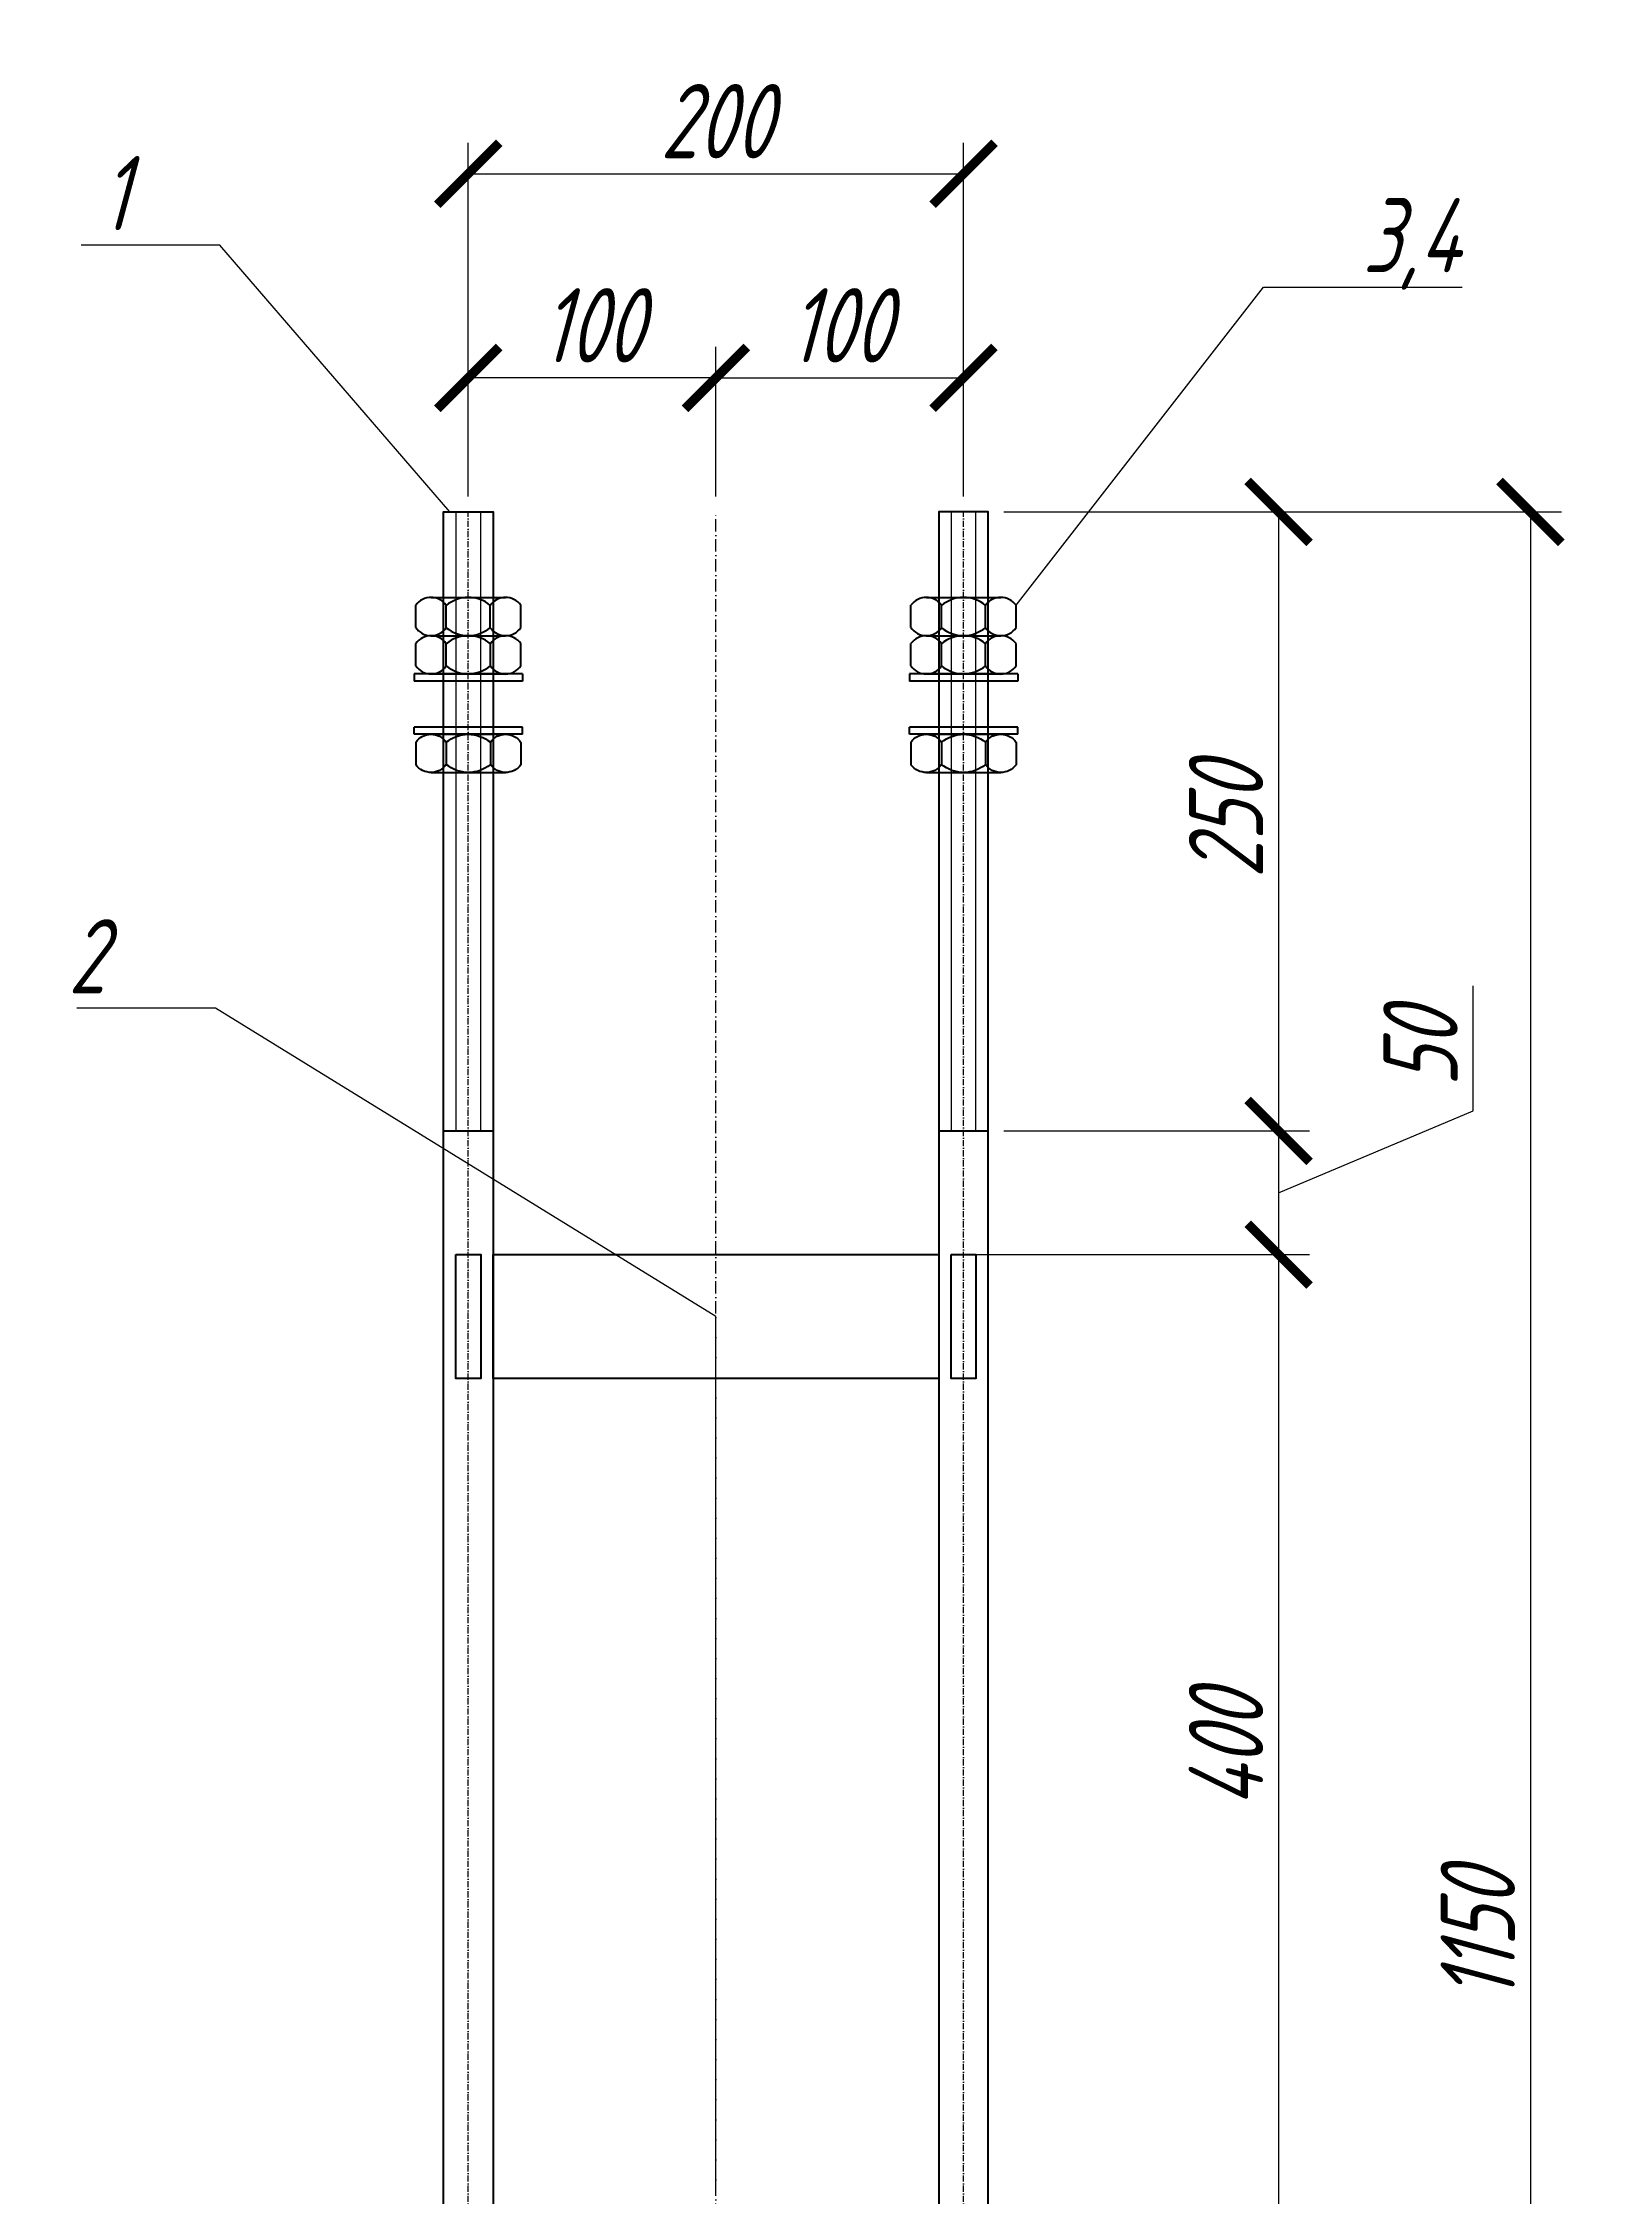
# Model space of a CAD drawing. Header units: millimetres. Extents: x 18535 to 117897, y 11356 to 27315.
# Drawn here: x 57632 to 58264, y 22182 to 23052 of the extents above; entities that cross this region are included whole.
import ezdxf
from ezdxf import colors
from ezdxf.entities.mleader import LeaderData, LeaderLine
from ezdxf.math import Vec2, Vec3

# ---------------------------------------------------------------- set-up
doc = ezdxf.new("R2010")
doc.units = ezdxf.units.MM
doc.linetypes.add('ОСЕВАЯ_МЕЛКАЯ', pattern=[8, 5, -1.5, 0, -1.5])
for name, color, linetype, lineweight in [('Dimensions', 1, 'Continuous', 25), ('Обозначения', 102, 'Continuous', 25), ('Основная', 134, 'Continuous', 70)]:
    doc.layers.add(name, color=color, linetype=linetype, lineweight=lineweight)
doc.styles.add('!Жартун', font='simplex.shx', dxfattribs={"width": 0.7, "oblique": 15, "height": 3})
doc.dimstyles.new('!Жартун_размер', dxfattribs={"dimtxt": 3, "dimasz": 2.5, "dimexe": 1.25, "dimexo": 0.625, "dimtad": 1, "dimdec": 0, "dimtxsty": '!Жартун', "dimblk": 'ARCHTICK', "dimcen": 2.5, "dimaunit": 1, "dimadec": 0, "dimazin": 0, "dimtfac": 1, "dimtdec": 0, "dimtix": 1, "dimtmove": 1, "dimatfit": 2, "dimldrblk": 'NONE', "dimfxl": 1, "dimtfill": 1, "dimlwd": 25, "dimarcsym": 0})

# ---------------------------------------------------------------- blocks, each defined once
blk = doc.blocks.new('гайка')
at = {"lineweight": 40}
for p, q in [((-2.125, 0.331), (-2.125, 1.235)), ((-1.495, 1.547), (1.508, 1.547)), ((-0.89, 0.323), (-0.89, 1.224)), ((0.889, 0.323), (0.889, 1.224)), ((2.124, 0.33), (2.124, 1.235)), ((-1.508, 0), (1.508, 0))]:
    blk.add_line(p, q, dxfattribs=at)
for centre, radius, start, end in [((-1.492, 0.749), 0.798, 90.18858, 142.46123), ((-1.508, 0.795), 0.751, 34.74413, 90.11005), ((0.024, 0.091), 1.456, 90.98845, 128.93069), ((-0.004, 0.15), 1.397, 50.23141, 89.84413), ((1.506, 0.795), 0.751, 89.88995, 145.25587), ((1.491, 0.749), 0.798, 37.53877, 89.81142), ((-1.505, 0.746), 0.746, 213.81788, 269.68023), ((-1.508, 0.751), 0.751, 269.88995, 325.25587), ((0.032, 1.476), 1.476, 231.33599, 268.74487), ((-0.042, 1.501), 1.501, 271.58834, 308.33613), ((1.506, 0.751), 0.751, 214.74413, 270.11005), ((1.503, 0.748), 0.749, 270.36108, 326.0099)]:
    blk.add_arc(centre, radius, start, end, dxfattribs=at)
blk = doc.blocks.new('шайба')
at = {"lineweight": 40}
for p, q in [((2.188, 0.285), (-2.188, 0.285)), ((-2.188, 0.285), (-2.188, 0)), ((2.188, 0.285), (-2.188, 0.285)), ((-2.188, 0.285), (-2.188, 0)), ((2.188, 0), (-2.188, 0)), ((2.188, 0), (-2.188, 0)), ((-1.489, 0.285), (1.528, 0.285)), ((2.188, 0.285), (2.188, 0)), ((2.188, 0.285), (2.188, 0))]:
    blk.add_line(p, q, dxfattribs=at)
blk = doc.blocks.new('_None')
blk = doc.blocks.new('_ArchTick')
at = {"color": 0, "linetype": 'ByBlock', "const_width": 0.15}
blk.add_lwpolyline([(-0.5, -0.5), (0.5, 0.5)], dxfattribs=at)
blk = doc.blocks.new('*D20')
at = {"layer": 'Defpoints', "color": 0, "transparency": 16777216}
for p in [(58013.29, 22862.53), (58013.29, 22612.53), (58130.53, 22612.53)]:
    blk.add_point(p, dxfattribs=at)
at = {"layer": 'Обозначения', "color": 0, "lineweight": -2, "transparency": 16777216}
for p, q in [((58019.54, 22862.53), (58143.03, 22862.53)), ((58019.54, 22612.53), (58143.03, 22612.53))]:
    blk.add_line(p, q, dxfattribs=at)
at = {"layer": 'Обозначения', "color": 0, "linetype": 'Continuous', "lineweight": 25, "transparency": 16777216}
blk.add_line((58130.53, 22862.53), (58130.53, 22612.53), dxfattribs=at)
at = {"layer": 'Обозначения', "color": 0, "lineweight": 25, "transparency": 16777216, "xscale": 25, "yscale": 25, "zscale": 25}
for p, rotation in [((58130.53, 22862.53), 90), ((58130.53, 22612.53), 270)]:
    blk.add_blockref('_ArchTick', p, dxfattribs=dict(at, rotation=rotation))
at = {"layer": 'Обозначения', "color": 0, "transparency": 16777216, "insert": (58109.28, 22737.53), "char_height": 30, "attachment_point": 5, "rotation": 90, "style": '!Жартун', "bg_fill": 3, "box_fill_scale": 1.1, "bg_fill_color": 256, "bg_fill_true_color": 13158600, "bg_fill_transparency": 0}
blk.add_mtext('250', dxfattribs=at)
blk = doc.blocks.new('*D19')
at = {"layer": 'Defpoints', "color": 0, "transparency": 16777216}
for p in [(58013.29, 22612.53), (57993.29, 22562.53), (58130.53, 22562.53)]:
    blk.add_point(p, dxfattribs=at)
at = {"layer": 'Обозначения', "color": 0, "linetype": 'Continuous', "lineweight": 25, "transparency": 16777216}
for p, q in [((58209.07, 22620.6), (58209.07, 22671.07)), ((58130.53, 22587.53), (58209.07, 22620.6)), ((58130.53, 22612.53), (58130.53, 22562.53))]:
    blk.add_line(p, q, dxfattribs=at)
at = {"layer": 'Обозначения', "color": 0, "lineweight": -2, "transparency": 16777216}
for p, q in [((58019.54, 22612.53), (58143.03, 22612.53)), ((57999.54, 22562.53), (58143.03, 22562.53))]:
    blk.add_line(p, q, dxfattribs=at)
at = {"layer": 'Обозначения', "color": 0, "lineweight": 25, "transparency": 16777216, "xscale": 25, "yscale": 25, "zscale": 25}
for p, rotation in [((58130.53, 22612.53), 90), ((58130.53, 22562.53), 270)]:
    blk.add_blockref('_ArchTick', p, dxfattribs=dict(at, rotation=rotation))
at = {"layer": 'Обозначения', "color": 0, "transparency": 16777216, "insert": (58187.82, 22645.83), "char_height": 30, "attachment_point": 5, "rotation": 90, "style": '!Жартун', "bg_fill": 3, "box_fill_scale": 1.1, "bg_fill_color": 256, "bg_fill_true_color": 13158600, "bg_fill_transparency": 0}
blk.add_mtext('50', dxfattribs=at)
blk = doc.blocks.new('*D18')
at = {"layer": 'Defpoints', "color": 0, "transparency": 16777216}
for p in [(57993.29, 22562.53), (57993.29, 22162.53), (58130.53, 22162.53)]:
    blk.add_point(p, dxfattribs=at)
at = {"layer": 'Обозначения', "color": 0, "lineweight": -2, "transparency": 16777216}
for p, q in [((57999.54, 22562.53), (58143.03, 22562.53)), ((57999.54, 22162.53), (58143.03, 22162.53))]:
    blk.add_line(p, q, dxfattribs=at)
at = {"layer": 'Обозначения', "color": 0, "linetype": 'Continuous', "lineweight": 25, "transparency": 16777216}
blk.add_line((58130.53, 22562.53), (58130.53, 22162.53), dxfattribs=at)
at = {"layer": 'Обозначения', "color": 0, "lineweight": 25, "transparency": 16777216, "xscale": 25, "yscale": 25, "zscale": 25}
for p, rotation in [((58130.53, 22562.53), 90), ((58130.53, 22162.53), 270)]:
    blk.add_blockref('_ArchTick', p, dxfattribs=dict(at, rotation=rotation))
at = {"layer": 'Обозначения', "color": 0, "transparency": 16777216, "insert": (58109.28, 22362.53), "char_height": 30, "attachment_point": 5, "rotation": 90, "style": '!Жартун', "bg_fill": 3, "box_fill_scale": 1.1, "bg_fill_color": 256, "bg_fill_true_color": 13158600, "bg_fill_transparency": 0}
blk.add_mtext('400', dxfattribs=at)
blk = doc.blocks.new('*D17')
at = {"layer": 'Defpoints', "color": 0, "transparency": 16777216}
for p in [(58013.29, 22862.53), (58013.29, 21712.53), (58232.22, 21712.53)]:
    blk.add_point(p, dxfattribs=at)
at = {"layer": 'Обозначения', "color": 0, "lineweight": -2, "transparency": 16777216}
for p, q in [((58019.54, 22862.53), (58244.72, 22862.53)), ((58019.54, 21712.53), (58244.72, 21712.53))]:
    blk.add_line(p, q, dxfattribs=at)
at = {"layer": 'Обозначения', "color": 0, "linetype": 'Continuous', "lineweight": 25, "transparency": 16777216}
blk.add_line((58232.22, 22862.53), (58232.22, 21712.53), dxfattribs=at)
at = {"layer": 'Обозначения', "color": 0, "lineweight": 25, "transparency": 16777216, "xscale": 25, "yscale": 25, "zscale": 25}
for p, rotation in [((58232.22, 22862.53), 90), ((58232.22, 21712.53), 270)]:
    blk.add_blockref('_ArchTick', p, dxfattribs=dict(at, rotation=rotation))
at = {"layer": 'Обозначения', "color": 0, "transparency": 16777216, "insert": (58210.97, 22287.53), "char_height": 30, "attachment_point": 5, "rotation": 90, "style": '!Жартун', "bg_fill": 3, "box_fill_scale": 1.1, "bg_fill_color": 256, "bg_fill_true_color": 13158600, "bg_fill_transparency": 0}
blk.add_mtext('1150', dxfattribs=at)
blk = doc.blocks.new('*D16')
at = {"layer": 'Defpoints', "color": 0, "transparency": 16777216}
for p in [(58003.29, 22999.1), (57803.29, 22862.53), (58003.29, 22862.53)]:
    blk.add_point(p, dxfattribs=at)
at = {"layer": 'Обозначения', "color": 0, "lineweight": -2, "transparency": 16777216}
for p, q in [((57803.29, 22868.78), (57803.29, 23011.6)), ((58003.29, 22868.78), (58003.29, 23011.6))]:
    blk.add_line(p, q, dxfattribs=at)
at = {"layer": 'Обозначения', "color": 0, "linetype": 'Continuous', "lineweight": 25, "transparency": 16777216}
blk.add_line((57803.29, 22999.1), (58003.29, 22999.1), dxfattribs=at)
at = {"layer": 'Обозначения', "color": 0, "lineweight": 25, "transparency": 16777216, "xscale": 25, "yscale": 25, "zscale": 25, "rotation": 180}
blk.add_blockref('_ArchTick', (57803.29, 22999.1), dxfattribs=at)
at = {"layer": 'Обозначения', "color": 0, "lineweight": 25, "transparency": 16777216, "xscale": 25, "yscale": 25, "zscale": 25}
blk.add_blockref('_ArchTick', (58003.29, 22999.1), dxfattribs=at)
at = {"layer": 'Обозначения', "color": 0, "transparency": 16777216, "insert": (57903.29, 23020.35), "char_height": 30, "attachment_point": 5, "style": '!Жартун', "bg_fill": 3, "box_fill_scale": 1.1, "bg_fill_color": 256, "bg_fill_true_color": 13158600, "bg_fill_transparency": 0}
blk.add_mtext('200', dxfattribs=at)
blk = doc.blocks.new('*D53')
at = {"layer": 'Defpoints', "color": 0, "transparency": 16777216}
for p in [(57803.29, 22916.65), (57803.29, 22862.53), (57903.29, 22862.53)]:
    blk.add_point(p, dxfattribs=at)
at = {"layer": 'Обозначения', "color": 0, "lineweight": -2, "transparency": 16777216}
for p, q in [((57803.29, 22868.78), (57803.29, 22929.15)), ((57903.29, 22868.78), (57903.29, 22929.15))]:
    blk.add_line(p, q, dxfattribs=at)
at = {"layer": 'Обозначения', "color": 0, "linetype": 'Continuous', "lineweight": 25, "transparency": 16777216}
blk.add_line((57903.29, 22916.65), (57803.29, 22916.65), dxfattribs=at)
at = {"layer": 'Обозначения', "color": 0, "lineweight": 25, "transparency": 16777216, "xscale": 25, "yscale": 25, "zscale": 25, "rotation": 180}
blk.add_blockref('_ArchTick', (57803.29, 22916.65), dxfattribs=at)
at = {"layer": 'Обозначения', "color": 0, "lineweight": 25, "transparency": 16777216, "xscale": 25, "yscale": 25, "zscale": 25}
blk.add_blockref('_ArchTick', (57903.29, 22916.65), dxfattribs=at)
at = {"layer": 'Обозначения', "color": 0, "transparency": 16777216, "insert": (57853.29, 22937.9), "char_height": 30, "attachment_point": 5, "style": '!Жартун', "bg_fill": 3, "box_fill_scale": 1.1, "bg_fill_color": 256, "bg_fill_true_color": 13158600, "bg_fill_transparency": 0}
blk.add_mtext('100', dxfattribs=at)
blk = doc.blocks.new('*D54')
at = {"layer": 'Defpoints', "color": 0, "transparency": 16777216}
for p in [(58003.29, 22916.65), (57903.29, 22862.53), (58003.29, 22862.53)]:
    blk.add_point(p, dxfattribs=at)
at = {"layer": 'Обозначения', "color": 0, "lineweight": -2, "transparency": 16777216}
for p, q in [((57903.29, 22868.78), (57903.29, 22929.15)), ((58003.29, 22868.78), (58003.29, 22929.15))]:
    blk.add_line(p, q, dxfattribs=at)
at = {"layer": 'Обозначения', "color": 0, "linetype": 'Continuous', "lineweight": 25, "transparency": 16777216}
blk.add_line((57903.29, 22916.65), (58003.29, 22916.65), dxfattribs=at)
at = {"layer": 'Обозначения', "color": 0, "lineweight": 25, "transparency": 16777216, "xscale": 25, "yscale": 25, "zscale": 25, "rotation": 180}
blk.add_blockref('_ArchTick', (57903.29, 22916.65), dxfattribs=at)
at = {"layer": 'Обозначения', "color": 0, "lineweight": 25, "transparency": 16777216, "xscale": 25, "yscale": 25, "zscale": 25}
blk.add_blockref('_ArchTick', (58003.29, 22916.65), dxfattribs=at)
at = {"layer": 'Обозначения', "color": 0, "transparency": 16777216, "insert": (57953.29, 22937.9), "char_height": 30, "attachment_point": 5, "style": '!Жартун', "bg_fill": 3, "box_fill_scale": 1.1, "bg_fill_color": 256, "bg_fill_true_color": 13158600, "bg_fill_transparency": 0}
blk.add_mtext('100', dxfattribs=at)

msp = doc.modelspace()

# ---------------------------------------------------------------- linework, layer by layer
at = {"layer": 'Dimensions', "linetype": 'ОСЕВАЯ_МЕЛКАЯ', "ltscale": 0.5}
msp.add_line((58003.29, 21712.53), (58003.29, 22862.53), dxfattribs=at)
msp.add_lwpolyline([(57803.29, 21712.53), (57803.29, 22862.53)], dxfattribs=at)
at = {"layer": 'Обозначения'}
for points in [[(57793.29, 22612.53), (57813.29, 22612.53), (57813.29, 22862.53), (57793.29, 22862.53)], [(57798.29, 22612.53), (57808.29, 22612.53), (57808.29, 22862.53), (57798.29, 22862.53)], [(57998.29, 22612.53), (58008.29, 22612.53), (58008.29, 22862.53), (57998.29, 22862.53)]]:
    msp.add_lwpolyline(points, close=True, dxfattribs=at)
at = {"layer": 'Основная'}
for points in [[(57793.29, 21712.53), (57793.29, 22862.53), (57813.29, 22862.53), (57813.29, 21712.53)], [(58013.29, 21712.53), (58013.29, 22862.53), (57993.29, 22862.53), (57993.29, 21712.53)], [(57793.29, 22612.53), (57813.29, 22612.53)], [(57993.29, 22612.53), (58013.29, 22612.53)]]:
    msp.add_lwpolyline(points, dxfattribs=at)
for points in [[(57798.29, 22562.53), (57808.29, 22562.53), (57808.29, 22512.53), (57798.29, 22512.53)], [(57813.29, 22562.53), (57993.29, 22562.53), (57993.29, 22512.53), (57813.29, 22512.53)]]:
    msp.add_lwpolyline(points, close=True, dxfattribs=at)

# ---------------------------------------------------------------- block references
at = {"layer": 'Dimensions', "xscale": 10, "yscale": 10, "zscale": 10}
for name, p in [('гайка', (57803.29, 22812.53)), ('гайка', (58003.29, 22812.53)), ('гайка', (57803.3, 22797.06)), ('гайка', (58003.3, 22797.06)), ('шайба', (57803.3, 22794.21)), ('шайба', (58003.3, 22794.21))]:
    msp.add_blockref(name, p, dxfattribs=at)
at = {"layer": 'Dimensions', "xscale": -10, "yscale": 10, "zscale": 10, "rotation": 180}
for name, p in [('шайба', (57803.3, 22775.58)), ('шайба', (58003.3, 22775.58)), ('гайка', (57803.3, 22772.73)), ('гайка', (58003.3, 22772.73))]:
    msp.add_blockref(name, p, dxfattribs=at)

# ---------------------------------------------------------------- leaders
at = {"layer": 'Обозначения'}
ml = msp.add_multileader_mtext('Standard', dxfattribs=at)
ml.set_content('1', color=256, style='!Жартун')
ml.set_leader_properties()
ml.set_arrow_properties(name='NONE')
ml.build(insert=Vec2(0, 0))
ml.multileader.update_dxf_attribs({"text_left_attachment_type": 6, "text_right_attachment_type": 6, "dogleg_length": 2, "arrow_head_size": 25, "scale": 10})
ctx = ml.context
ctx.base_point, ctx.scale, ctx.char_height, ctx.arrow_head_size, ctx.landing_gap_size, ctx.plane_origin = Vec3(57634.94, 22970.28), 10, 30, 25, 20, Vec3(57808.29, 22862.53)
ctx.left_attachment, ctx.right_attachment = 6, 6
notes = []
notes.append((ctx, [(1, (1, 1, 0), (57702.98, 22970.28), (-1, 0), 20, [(0, [(57795.84, 22862.53)], 0, [])])]))
ctx.mtext.insert, ctx.mtext.flow_direction = Vec3(57654.94, 23006.28), 5
ml = msp.add_multileader_mtext('Standard', dxfattribs=at)
ml.set_content('3,4', color=256, style='!Жартун')
ml.set_leader_properties()
ml.set_arrow_properties(name='NONE')
ml.build(insert=Vec2(0, 0))
ml.multileader.update_dxf_attribs({"text_left_attachment_type": 6, "text_right_attachment_type": 6, "dogleg_length": 2, "arrow_head_size": 25, "scale": 10})
ctx = ml.context
ctx.base_point, ctx.scale, ctx.char_height, ctx.arrow_head_size, ctx.landing_gap_size, ctx.plane_origin = Vec3(58144.44, 22953.27), 10, 30, 25, 20, Vec3(58024.53, 22824.87)
ctx.left_attachment, ctx.right_attachment = 6, 6
notes.append((ctx, [(0, (1, 1, 0), (58124.44, 22953.27), (1, 0), 20, [(0, [(58024.53, 22824.87)], 0, [])])]))
ctx.mtext.insert, ctx.mtext.flow_direction = Vec3(58164.44, 22989.27), 5
ml = msp.add_multileader_mtext('Standard', dxfattribs=at)
ml.set_content('2', color=256, style='!Жартун')
ml.set_leader_properties()
ml.set_arrow_properties(name='NONE')
ml.build(insert=Vec2(0, 0))
ml.multileader.update_dxf_attribs({"text_left_attachment_type": 6, "text_right_attachment_type": 6, "dogleg_length": 2, "arrow_head_size": 25, "scale": 10})
ctx = ml.context
ctx.base_point, ctx.scale, ctx.char_height, ctx.arrow_head_size, ctx.landing_gap_size, ctx.plane_origin = Vec3(57621.7, 22662.03), 10, 30, 25, 20, Vec3(57656, 22534.63)
ctx.left_attachment, ctx.right_attachment = 6, 6
notes.append((ctx, [(1, (1, 1, 0), (57701.21, 22662.03), (-1, 0), 20, [(0, [(57903.29, 22187.53), (57903.29, 22537.53)], 0, [])])]))
ctx.mtext.insert, ctx.mtext.flow_direction = Vec3(57641.7, 22698.03), 5
for ctx, leaders in notes:
    for number, flags, end, landing, length, lines in leaders:
        leader = LeaderData()
        leader.index, (leader.has_last_leader_line, leader.has_dogleg_vector, leader.attachment_direction) = number, flags
        leader.last_leader_point, leader.dogleg_vector, leader.dogleg_length = Vec3(end), Vec3(landing), length
        for number, points, colour, breaks in lines:
            line = LeaderLine()
            line.index, line.vertices, line.color, line.breaks = number, Vec3.list(points), colors.encode_raw_color(colour), breaks
            leader.lines.append(line)
        ctx.leaders.append(leader)

# ---------------------------------------------------------------- next in the draw order: dimensions: what is measured, and where the dimension line sits
dim = msp.add_linear_dim(base=(58130.53, 22612.53), p1=(58013.29, 22862.53), p2=(58013.29, 22612.53), angle=90, dimstyle='!Жартун_размер', dxfattribs=at)
dim.commit()
dim.dimension.update_dxf_attribs({"geometry": '*D20', "text_midpoint": (58109.28, 22737.53)})

# ---------------------------------------------------------------- next in the draw order: dimensions: what is measured, and where the dimension line sits
dim = msp.add_linear_dim(base=(58130.53, 22562.53), p1=(58013.29, 22612.53), p2=(57993.29, 22562.53), angle=90, dimstyle='!Жартун_размер', dxfattribs=at)
dim.commit()
dim.dimension.update_dxf_attribs({"geometry": '*D19', "text_midpoint": (58209.07, 22626.85), "dimtype": 160})

# ---------------------------------------------------------------- next in the draw order: dimensions: what is measured, and where the dimension line sits
dim = msp.add_linear_dim(base=(58130.53, 22162.53), p1=(57993.29, 22562.53), p2=(57993.29, 22162.53), angle=90, dimstyle='!Жартун_размер', dxfattribs=at)
dim.commit()
dim.dimension.update_dxf_attribs({"geometry": '*D18', "text_midpoint": (58130.53, 22362.53), "dimtype": 160})

# ---------------------------------------------------------------- next in the draw order: linework, layer by layer
at = {"layer": 'Основная'}
msp.add_lwpolyline([(57998.29, 22562.53), (58008.29, 22562.53), (58008.29, 22512.53), (57998.29, 22512.53)], close=True, dxfattribs=at)

# ---------------------------------------------------------------- next in the draw order: dimensions: what is measured, and where the dimension line sits
at = {"layer": 'Обозначения'}
dim = msp.add_linear_dim(base=(58232.22, 21712.53), p1=(58013.29, 22862.53), p2=(58013.29, 21712.53), angle=90, dimstyle='!Жартун_размер', dxfattribs=at)
dim.commit()
dim.dimension.update_dxf_attribs({"geometry": '*D17', "text_midpoint": (58210.97, 22287.53)})

# ---------------------------------------------------------------- next in the draw order: dimensions: what is measured, and where the dimension line sits
dim = msp.add_linear_dim(base=(58003.29, 22999.1), p1=(57803.29, 22862.53), p2=(58003.29, 22862.53), dimstyle='!Жартун_размер', dxfattribs=at)
dim.commit()
dim.dimension.update_dxf_attribs({"geometry": '*D16', "text_midpoint": (57903.29, 23020.35)})

# ---------------------------------------------------------------- next in the draw order: leaders
ml = msp.add_multileader_mtext('Standard', dxfattribs=at)
ml.set_content('Свая СВ1, ^J4шт', color=256, style='!Жартун')
ml.set_leader_properties()
ml.set_arrow_properties(name='NONE')
ml.build(insert=Vec2(0, 0))
ml.multileader.update_dxf_attribs({"text_left_attachment_type": 6, "text_right_attachment_type": 6, "dogleg_length": 2, "arrow_head_size": 125, "scale": 50})
ctx = ml.context
ctx.base_point, ctx.scale, ctx.char_height, ctx.arrow_head_size, ctx.landing_gap_size, ctx.plane_origin = Vec3(44953.98, 21293.12), 50, 150, 125, 100, Vec3(42746.85, 22558.6)
ctx.left_attachment, ctx.right_attachment = 6, 6
notes = []
notes.append((ctx, [(0, (1, 1, 0), (44853.98, 21293.12), (1, 0), 100, [(0, [(44654.56, 22423.04)], 0, [])])]))
ctx.mtext.insert, ctx.mtext.width, ctx.mtext.flow_direction = Vec3(45053.98, 21473.12), 1268.4761, 5
for ctx, leaders in notes:
    for number, flags, end, landing, length, lines in leaders:
        leader = LeaderData()
        leader.index, (leader.has_last_leader_line, leader.has_dogleg_vector, leader.attachment_direction) = number, flags
        leader.last_leader_point, leader.dogleg_vector, leader.dogleg_length = Vec3(end), Vec3(landing), length
        for number, points, colour, breaks in lines:
            line = LeaderLine()
            line.index, line.vertices, line.color, line.breaks = number, Vec3.list(points), colors.encode_raw_color(colour), breaks
            leader.lines.append(line)
        ctx.leaders.append(leader)

# ---------------------------------------------------------------- next in the draw order: linework, layer by layer
at = {"layer": 'Dimensions', "linetype": 'ОСЕВАЯ_МЕЛКАЯ'}
msp.add_lwpolyline([(57903.29, 21712.53), (57903.29, 22862.53)], dxfattribs=at)

# ---------------------------------------------------------------- next in the draw order: dimensions: what is measured, and where the dimension line sits
at = {"layer": 'Обозначения'}
dim = msp.add_linear_dim(base=(57803.29, 22916.65), p1=(57903.29, 22862.53), p2=(57803.29, 22862.53), dimstyle='!Жартун_размер', dxfattribs=at)
dim.commit()
dim.dimension.update_dxf_attribs({"geometry": '*D53', "text_midpoint": (57853.29, 22937.9)})

# ---------------------------------------------------------------- next in the draw order: dimensions: what is measured, and where the dimension line sits
dim = msp.add_linear_dim(base=(58003.29, 22916.65), p1=(57903.29, 22862.53), p2=(58003.29, 22862.53), dimstyle='!Жартун_размер', dxfattribs=at)
dim.commit()
dim.dimension.update_dxf_attribs({"geometry": '*D54', "text_midpoint": (57953.29, 22937.9)})

# ---------------------------------------------------------------- next in the draw order: leaders
ml = msp.add_multileader_mtext('Standard', dxfattribs=at)
ml.set_content('Блок анкерный БА1,\\P1шт', color=256, style='!Жартун')
ml.set_leader_properties()
ml.set_arrow_properties(name='NONE')
ml.build(insert=Vec2(0, 0))
ml.multileader.update_dxf_attribs({"text_left_attachment_type": 6, "text_right_attachment_type": 6, "dogleg_length": 2, "arrow_head_size": 125, "scale": 50})
ctx = ml.context
ctx.base_point, ctx.scale, ctx.char_height, ctx.arrow_head_size, ctx.landing_gap_size, ctx.plane_origin = Vec3(28635.08, 23046.06), 50, 150, 125, 100, Vec3(27324.48, 24027.69)
ctx.left_attachment, ctx.right_attachment = 6, 6
notes = []
notes.append((ctx, [(0, (1, 1, 0), (28535.08, 23046.06), (1, 0), 100, [(0, [(27333.69, 23536.41)], 0, [])])]))
ctx.mtext.insert, ctx.mtext.width, ctx.mtext.flow_direction = Vec3(28735.08, 23226.06), 1708.3691, 5
for ctx, leaders in notes:
    for number, flags, end, landing, length, lines in leaders:
        leader = LeaderData()
        leader.index, (leader.has_last_leader_line, leader.has_dogleg_vector, leader.attachment_direction) = number, flags
        leader.last_leader_point, leader.dogleg_vector, leader.dogleg_length = Vec3(end), Vec3(landing), length
        for number, points, colour, breaks in lines:
            line = LeaderLine()
            line.index, line.vertices, line.color, line.breaks = number, Vec3.list(points), colors.encode_raw_color(colour), breaks
            leader.lines.append(line)
        ctx.leaders.append(leader)

doc.saveas('drawing.dxf')
